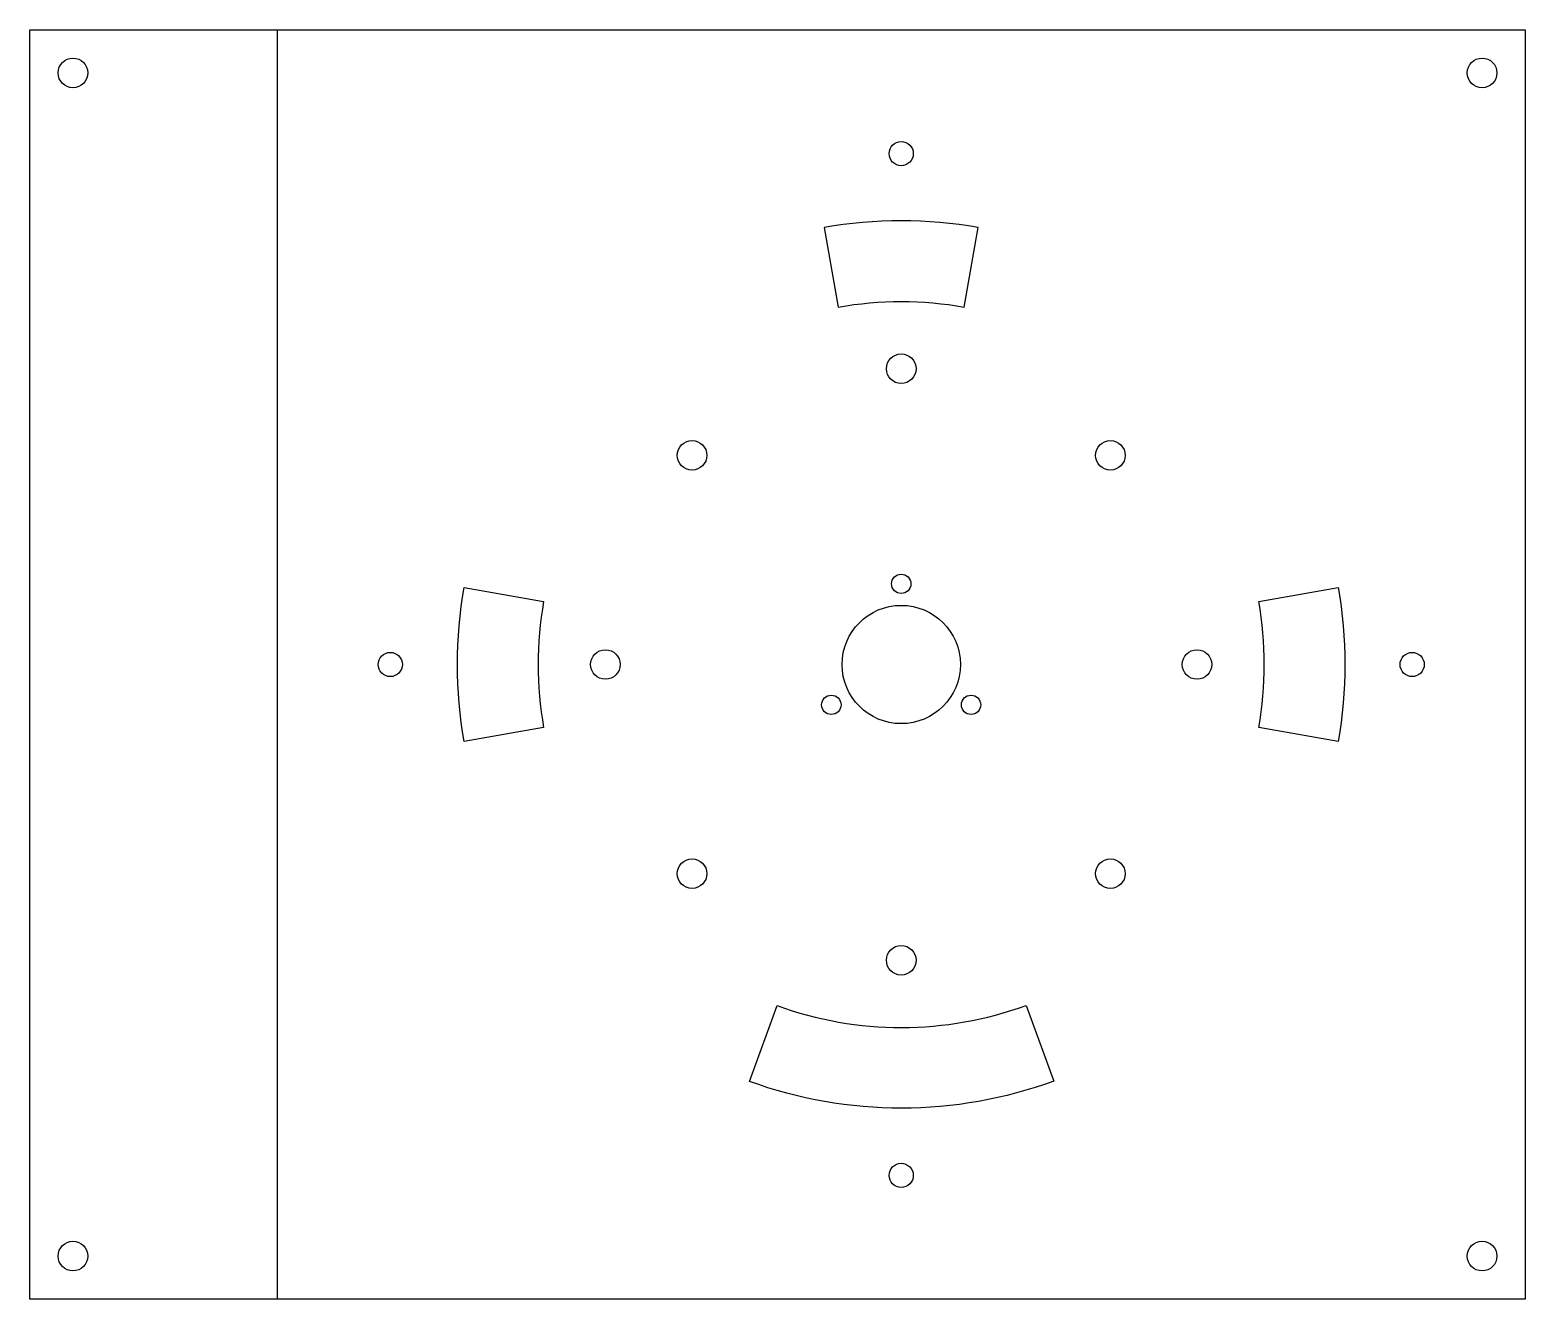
# Model space of a CAD drawing. Header units: millimetres. Extents: x -29 to 249, y -162 to 74.
import ezdxf

# ---------------------------------------------------------------- set-up
doc = ezdxf.new("R2010")
doc.units = ezdxf.units.MM
doc.layers.get('0').update_dxf_attribs({"linetype": 'CONTINUOUS'})

msp = doc.modelspace()

# ---------------------------------------------------------------- linework, layer by layer
for p, q in [((17.29, 74), (17.29, -55.99)), ((17.29, -55.99), (17.29, -162))]:
    msp.add_line(p, q)
msp.add_lwpolyline([(249.29, 74), (249.29, -162), (-28.71, -162), (-28.71, 74)], close=True)
for points in [[(145.01, 22.47), (147.61, 37.25, 0.087489), (118.96, 37.25), (121.57, 22.47, -0.087489)], [(66.81, -55.72), (52.04, -58.33, -0.087489), (52.04, -29.67), (66.81, -32.28, 0.087489)], [(199.76, -32.28), (214.54, -29.67, -0.087489), (214.54, -58.33), (199.76, -55.72, 0.087489)], [(156.5, -107.38), (161.66, -121.47, -0.176851), (105.07, -121.52), (110.2, -107.43, 0.176851)]]:
    msp.add_lwpolyline(points, format="xyb", close=True)
for centre, radius in [((-20.71, 66), 2.75), ((241.29, 66), 2.75), ((133.29, 51), 2.25), ((133.29, 11), 2.75), ((94.4, -5.11), 2.75), ((172.18, -5.11), 2.75), ((133.29, -29), 1.8), ((133.29, -44), 11), ((78.29, -44), 2.75), ((188.29, -44), 2.75), ((38.29, -44), 2.25), ((228.29, -44), 2.25), ((120.3, -51.5), 1.8), ((146.28, -51.5), 1.8), ((94.4, -82.89), 2.75), ((172.18, -82.89), 2.75), ((133.29, -99), 2.75), ((133.29, -139), 2.25), ((-20.71, -154), 2.75), ((241.29, -154), 2.75)]:
    msp.add_circle(centre, radius)

doc.saveas('drawing.dxf')
